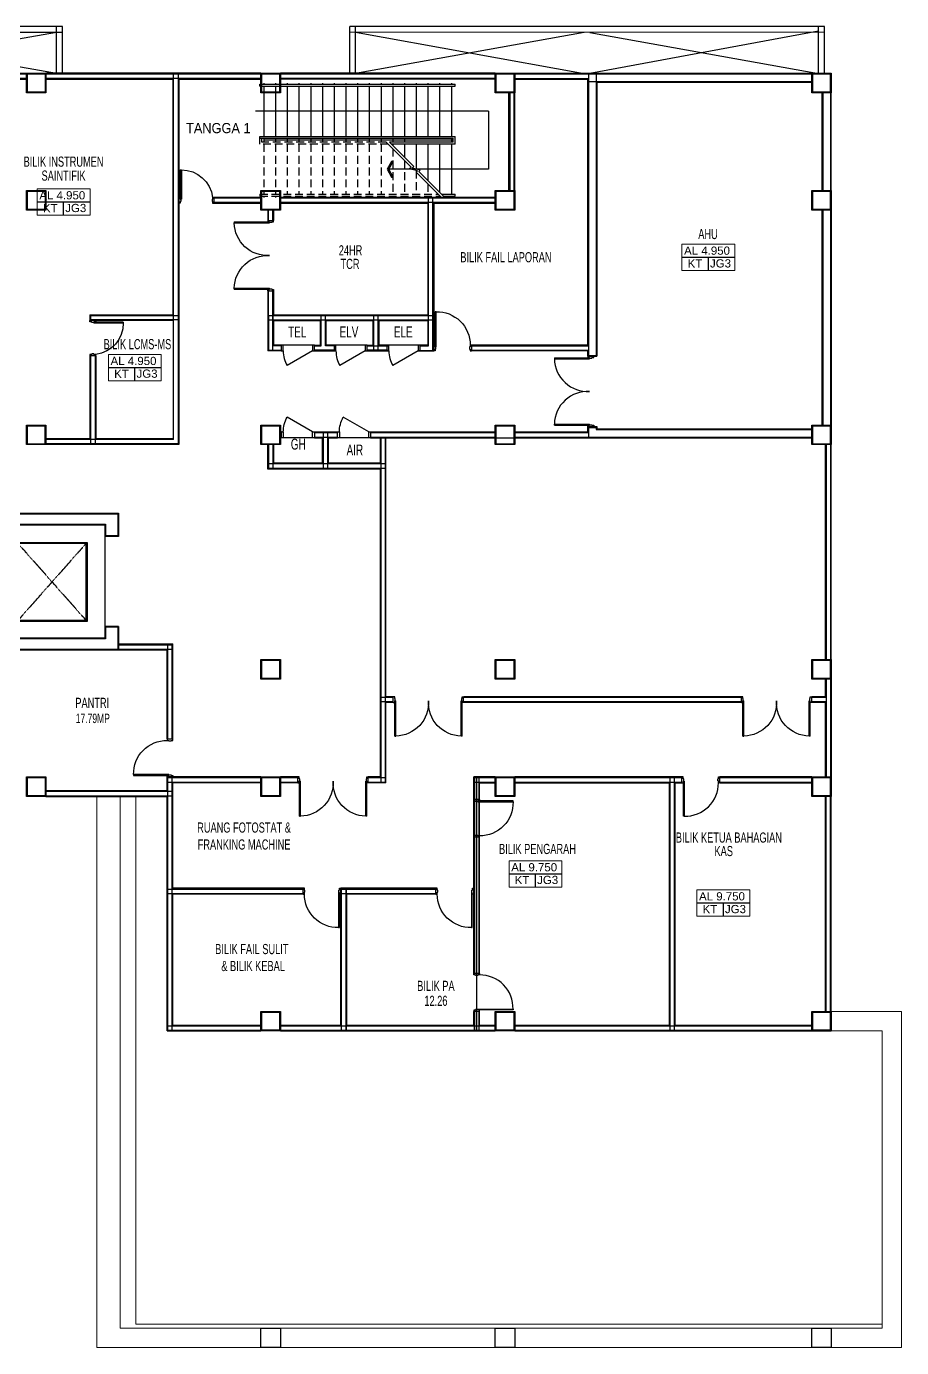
# Model space of a CAD drawing. Header units: millimetres. Extents: x 401562 to 564367, y -269451 to 12039.
# Drawn here: x 500242 to 522642, y -187115 to -153315 of the extents above; entities that cross this region are included whole.
import ezdxf

# ---------------------------------------------------------------- set-up
doc = ezdxf.new("R2010")
doc.units = ezdxf.units.MM
doc.header["$MEASUREMENT"] = 0
doc.linetypes.add('DASHDOT2', pattern=[0.5, 0.25, -0.125, 0, -0.125])
doc.linetypes.add('HIDDEN', pattern=[0.375, 0.25, -0.125])
doc.layers.add('A-FLOR-OTLN', color=6, linetype='Continuous', lineweight=9)
for name, color, linetype in [('C-door', 1, 'Continuous'), ('D1-winglass', 131, 'Continuous'), ('FITTING', 2, 'Continuous'), ('G2-text', 3, 'Continuous'), ('GRID', 9, 'Continuous'), ('Hatch-wall', 240, 'Continuous'), ('KODING', 7, 'Continuous'), ('Lift Fitting', 9, 'Continuous'), ('LIFTWALL', 3, 'Continuous'), ('LINE', 1, 'Continuous'), ('SILING', 8, 'Continuous'), ('STAIR', 7, 'Continuous'), ('TANGGA', 7, 'Continuous'), ('VPORT', 2, 'Continuous'), ('WALL', 3, 'Continuous')]:
    doc.layers.add(name, color=color, linetype=linetype)
doc.layers.get('VPORT').off()
doc.styles.add('ARIAL', font='arial.ttf', dxfattribs={"width": 0.65, "height": 1.6})
doc.styles.get("Standard").update_dxf_attribs({"font": 'arial.ttf'})

# ---------------------------------------------------------------- blocks, each defined once
blk = doc.blocks.new('P9')
at = {"layer": 'C-door', "color": 12}
for p, q in [((532183, 332523), (533083, 332523)), ((532183, 332523), (532183, 332493)), ((532183, 332493), (533083, 332493)), ((533038, 332560), (533038, 332560)), ((533038, 332560), (533188, 332560)), ((533038, 332560), (533038, 332525)), ((533038, 332525), (533085, 332525)), ((533083, 332523), (533083, 332493)), ((533085, 332525), (533085, 332510)), ((533085, 332510), (533141, 332510)), ((533141, 332525), (533188, 332525)), ((533141, 332510), (533141, 332525)), ((533188, 332525), (533188, 332560)), ((532183, 330827), (533083, 330827)), ((532183, 330797), (532183, 330827)), ((532183, 330797), (533083, 330797)), ((533038, 330760), (533038, 330795)), ((533038, 330795), (533085, 330795)), ((533038, 330760), (533038, 330760)), ((533038, 330760), (533188, 330760)), ((533083, 330797), (533083, 330827)), ((533085, 330810), (533141, 330810)), ((533085, 330795), (533085, 330810)), ((533085, 330795), (533085, 330810)), ((533141, 330810), (533141, 330795)), ((533141, 330795), (533188, 330795)), ((533188, 330795), (533188, 330760))]:
    blk.add_line(p, q, dxfattribs=at)
at = {"layer": 'Hatch-wall', "color": 1, "ltscale": 2}
for centre, start, end in [((533034, 332510), 181.13, 273.2981), ((533034, 330810), 86.7019, 178.87)]:
    blk.add_arc(centre, 851, start, end, dxfattribs=at)
blk = doc.blocks.new('900DOOR')
at = {"layer": 'C-door', "color": 12}
for p, q in [((-67, 855), (-67, 105)), ((-37, 855), (-67, 855)), ((-37, 855), (-37, 150)), ((-900, 150), (-865, 150)), ((-900, 150), (-900, 0)), ((-865, 150), (-865, 103)), ((-865, 103), (-850, 103)), ((-865, 47), (-865, 0)), ((-850, 47), (-865, 47)), ((-850, 103), (-850, 47)), ((-37, 105), (-67, 105)), ((-50, 103), (-50, 47)), ((-35, 103), (-50, 103)), ((-50, 47), (-35, 47)), ((-37, 150), (-37, 105)), ((0, 150), (-35, 150)), ((-35, 150), (-35, 103)), ((-35, 47), (-35, 0)), ((-35, 0), (0, 0)), ((0, 150), (0, 150)), ((0, 150), (0, 0)), ((-865, 0), (-900, 0))]:
    blk.add_line(p, q, dxfattribs=at)
at = {"layer": 'Hatch-wall', "color": 1, "ltscale": 2}
blk.add_arc((-72, 54), 799, 89.6306, 173.0743, dxfattribs=at)
blk = doc.blocks.new('PP')
at = {"layer": 'C-door', "color": 12}
for p, q in [((245161, -8207, 168716), (245161, -8057, 168716)), ((245196, -8057, 168716), (245161, -8057, 168716)), ((245196, -8104, 168716), (245196, -8057, 168716)), ((245211, -8104, 168716), (245196, -8104, 168716)), ((245211, -8160, 168716), (245211, -8104, 168716)), ((246081, -8160, 168715), (246081, -8104, 168715)), ((246081, -8104, 168715), (246096, -8104, 168715)), ((246096, -8057, 168715), (246131, -8057, 168715)), ((246096, -8104, 168715), (246096, -8057, 168715)), ((246131, -8207, 168715), (246131, -8057, 168715)), ((245161, -8207, 168716), (245161, -8207, 168716)), ((245161, -8207, 168716), (245196, -8207, 168716)), ((246096, -8160, 168715), (246081, -8160, 168715)), ((246096, -8207, 168715), (246096, -8160, 168715)), ((246131, -8207, 168715), (246096, -8207, 168715))]:
    blk.add_line(p, q, dxfattribs=at)
at = {"layer": 'C-door', "color": 12, "elevation": 168716}
blk.add_lwpolyline([(245222, -8162), (245222, -9062), (245198, -9062), (245198, -8162)], close=True, dxfattribs=at)
at = {"layer": 'Hatch-wall', "color": 1, "ltscale": 2}
blk.add_arc((245244, -8210, 168715), 852, 268.5062, 0.2022, dxfattribs=at)
blk = doc.blocks.new('A$C4CDB5369')
at = {"layer": 'Hatch-wall', "color": 1, "ltscale": 2}
for p, q in [((750, 750), (375, 1399)), ((750, 1550), (750, 1500)), ((900, 1550), (750, 1550)), ((750, 1500), (900, 1500)), ((900, 1500), (900, 1550)), ((900, 750), (750, 750)), ((750, 750), (750, 700)), ((750, 700), (900, 700)), ((900, 700), (900, 750))]:
    blk.add_line(p, q, dxfattribs=at)
blk.add_arc((750, 750), 750, 90, 120.0007, dxfattribs=at)
at = {"layer": 'LINE', "color": 9, "linetype": 'Continuous', "ltscale": 2000}
blk.add_line((900, 750), (900, 1500), dxfattribs=at)
blk = doc.blocks.new('A$C47EF7CED')
at = {"layer": 'GRID', "color": 9, "linetype": 'HIDDEN', "ltscale": 800}
for p, q in [((112, 1363), (112, 1513)), ((3393, 1363), (112, 1363)), ((162, 1413), (162, 1513)), ((3343, 1413), (162, 1413)), ((212, 1363), (212, 80)), ((512, 1363), (512, 80)), ((812, 1363), (812, 80)), ((1112, 1363), (1112, 80)), ((1412, 1363), (1412, 80)), ((1712, 1363), (1712, 80)), ((2012, 1363), (2012, 80)), ((2312, 1363), (2312, 80)), ((2612, 1363), (2612, 80)), ((2912, 1363), (2912, 80)), ((3212, 1363), (3212, 80)), ((3512, 1244), (3512, 80)), ((3812, 944), (3812, 80)), ((4112, 688), (4112, 80)), ((4412, 344), (4412, 80)), ((112, 80), (112, 30)), ((112, 80), (4676, 80)), ((112, 30), (4726, 30))]:
    blk.add_line(p, q, dxfattribs=at)
at = {"layer": 'LINE', "color": 1, "linetype": 'Continuous', "ltscale": 2000}
for p, q in [((112, 2895), (5112, 2895)), ((112, 2845), (112, 2895)), ((112, 2845), (5112, 2845)), ((5112, 2845), (5112, 2895)), ((112, 1513), (112, 1563)), ((112, 1563), (5112, 1563)), ((112, 1513), (5062, 1513)), ((5062, 1413), (3431, 1413)), ((5112, 1363), (3481, 1363)), ((5062, 1413), (5062, 1513)), ((5112, 1363), (5112, 1563)), ((4764, 80), (5112, 80)), ((4814, 30), (5112, 30)), ((5112, 30), (5112, 80))]:
    blk.add_line(p, q, dxfattribs=at)
at = {"layer": 'LINE', "color": 9, "linetype": 'Continuous', "ltscale": 2000}
for p, q in [((212, 2925), (212, 2895)), ((212, 2845), (212, 1563)), ((512, 2925), (512, 2895)), ((512, 2845), (512, 1563)), ((812, 2925), (812, 2895)), ((812, 2845), (812, 1563)), ((1112, 2925), (1112, 2895)), ((1112, 2845), (1112, 1563)), ((1412, 2925), (1412, 2895)), ((1412, 2845), (1412, 1563)), ((1712, 2925), (1712, 2895)), ((1712, 2845), (1712, 1563)), ((2012, 2925), (2012, 2895)), ((2012, 2845), (2012, 1563)), ((2312, 2925), (2312, 2895)), ((2312, 2845), (2312, 1563)), ((2612, 2925), (2612, 2895)), ((2612, 2845), (2612, 1563)), ((2912, 2925), (2912, 2895)), ((2912, 2845), (2912, 1563)), ((3212, 2925), (3212, 2895)), ((3212, 2845), (3212, 1563)), ((3512, 2925), (3512, 2895)), ((3512, 2845), (3512, 1563)), ((3812, 2925), (3812, 2895)), ((3812, 2845), (3812, 1563)), ((4112, 2925), (4112, 2895)), ((4112, 2845), (4112, 1563)), ((4412, 2925), (4412, 2895)), ((4412, 2845), (4412, 1563)), ((4712, 2925), (4712, 2895)), ((4712, 2845), (4712, 1563)), ((5012, 2925), (5012, 2895)), ((5012, 2845), (5012, 1563)), ((212, 1513), (212, 1413)), ((512, 1513), (512, 1413)), ((812, 1513), (812, 1413)), ((1112, 1513), (1112, 1413)), ((1412, 1513), (1412, 1413)), ((1712, 1513), (1712, 1413)), ((2012, 1513), (2012, 1413)), ((2312, 1513), (2312, 1413)), ((2612, 1513), (2612, 1413)), ((2912, 1513), (2912, 1413)), ((3212, 1513), (3212, 1413)), ((3512, 1513), (3512, 1413)), ((3512, 1363), (3512, 1332)), ((3812, 1513), (3812, 1413)), ((3812, 1363), (3812, 1032)), ((4112, 1363), (4112, 721)), ((4412, 1363), (4412, 432)), ((4712, 1363), (4712, 132)), ((5012, 1513), (5012, 1413)), ((5012, 1363), (5012, 80)), ((212, 30), (212, 0)), ((512, 30), (512, 0)), ((812, 30), (812, 0)), ((1112, 30), (1112, 0)), ((1412, 30), (1412, 0)), ((1712, 30), (1712, 0)), ((2012, 30), (2012, 0)), ((2312, 30), (2312, 0)), ((2612, 30), (2612, 0)), ((2912, 30), (2912, 0)), ((3212, 30), (3212, 0)), ((3512, 30), (3512, 0)), ((3812, 30), (3812, 0)), ((4112, 30), (4112, 0))]:
    blk.add_line(p, q, dxfattribs=at)
at = {"layer": 'LINE'}
blk.add_line((5012, 1463), (212, 1463), dxfattribs=at)
at = {"layer": 'STAIR', "color": 1}
for p, q in [((5962, 2204), (0, 2204)), ((5962, 2204), (5962, 721)), ((5962, 721), (3411, 721))]:
    blk.add_line(p, q, dxfattribs=at)
at = {"layer": 'STAIR', "color": 9, "linetype": 'Continuous'}
for points in [[(4756, 0), (4109, 647), (4144, 680), (3935, 731), (3980, 776), (3343, 1413)], [(4844, 0), (4181, 662), (4216, 696), (4007, 747), (4052, 792), (3431, 1413)]]:
    blk.add_lwpolyline(points, dxfattribs=at)
at = {"layer": 'STAIR', "color": 7}
blk.add_lwpolyline([(3526, 922), (3483, 922), (3368, 721), (3483, 521), (3526, 521), (3411, 721)], close=True, dxfattribs=at)
blk = doc.blocks.new('A$C619F5F31')
at = {"layer": 'C-door', "color": 12}
for p, q in [((0, 849, 0), (35, 849, 0)), ((0, 849, 0), (0, 699, 0)), ((35, 699, 0), (0, 699, 0)), ((35, 849, 0), (35, 802, 0)), ((35, 802, 0), (50, 802, 0)), ((35, 746, 0), (35, 699, 0)), ((50, 746, 0), (35, 746, 0)), ((50, 802, 0), (50, 746, 0)), ((920, 802), (920, 746)), ((920, 802), (935, 802)), ((920, 746), (935, 746)), ((970, 849), (935, 849)), ((935, 849), (935, 802)), ((935, 746), (935, 699)), ((935, 699), (970, 699)), ((970, 849), (970, 849)), ((970, 849), (970, 699))]:
    blk.add_line(p, q, dxfattribs=at)
blk.add_lwpolyline([(910, 804), (910, 1704), (933, 1704), (933, 804)], close=True, dxfattribs=at)
at = {"layer": 'Hatch-wall', "color": 1, "ltscale": 2}
blk.add_arc((887, 852, 0), 852, 88.5062, 180.2022, dxfattribs=at)
blk = doc.blocks.new('A$C208C13F9')
at = {"layer": 'FITTING', "color": 4}
for p, q in [((750, 725), (750, 2750)), ((750, 2750), (2550, 2750)), ((775, 750), (775, 2725)), ((775, 2725), (2525, 2725)), ((2525, 750), (2525, 2725)), ((2550, 2750), (2550, 725)), ((2550, 725), (750, 725)), ((2525, 750), (775, 750))]:
    blk.add_line(p, q, dxfattribs=at)
at = {"layer": 'Lift Fitting', "linetype": 'DASHDOT2'}
for p, q in [((775, 2725), (2525, 750)), ((2525, 2725), (775, 750))]:
    blk.add_line(p, q, dxfattribs=at)
at = {"layer": 'LIFTWALL'}
for p, q in [((18, 3482), (3332, 3482)), ((18, 3482), (18, 18)), ((3332, 3482), (3332, 2918)), ((282, 3218), (3018, 3218)), ((282, 3218), (282, 282)), ((3018, 3218), (3018, 2918)), ((3332, 2918), (3018, 2918)), ((3018, 582), (3018, 282)), ((3332, 582), (3018, 582)), ((3332, 582), (3332, 18)), ((18, 18), (3332, 18)), ((3018, 282), (282, 282))]:
    blk.add_line(p, q, dxfattribs=at)
at = {"layer": 'LINE', "color": 9, "linetype": 'Continuous', "ltscale": 2000}
for p, q in [((0, 3500), (3350, 3500)), ((0, 3500), (0, 0)), ((3350, 3500), (3350, 2900)), ((300, 3200), (3000, 3200)), ((300, 3200), (300, 300)), ((3000, 3200), (3000, 2900)), ((3350, 2900), (3000, 2900)), ((3000, 600), (3000, 300)), ((3350, 600), (3000, 600)), ((3350, 600), (3350, 0)), ((0, 0), (3350, 0)), ((3000, 300), (300, 300))]:
    blk.add_line(p, q, dxfattribs=at)

msp = doc.modelspace()

# ---------------------------------------------------------------- linework, layer by layer
at = {"layer": 'A-FLOR-OTLN', "color": 4, "linetype": 'Continuous', "ltscale": 12}
for p, q in [((502041, -173015), (502041, -187115)), ((502641, -173015), (502641, -186615)), ((503041, -173015), (503041, -186515)), ((520842, -178515), (522642, -178515)), ((522642, -178515), (522642, -187115)), ((520842, -179015), (522142, -179015)), ((522142, -179015), (522142, -186615)), ((522142, -179015), (522142, -186615)), ((522142, -186515), (503041, -186515)), ((522142, -186615), (502641, -186615)), ((522642, -187115), (502041, -187115))]:
    msp.add_line(p, q, dxfattribs=at)
at = {"layer": 'A-FLOR-OTLN', "color": 6, "linetype": 'Continuous', "ltscale": 12}
for points in [[(500267, -154540), (500718, -154540), (500718, -154990), (500267, -154990)], [(500267, -154540), (500718, -154540), (500718, -154990), (500267, -154990)], [(506267, -154540), (506718, -154540), (506718, -154990), (506267, -154990)], [(512267, -154540), (512718, -154540), (512718, -154990), (512267, -154990)], [(520366, -154540), (520817, -154540), (520817, -154990), (520366, -154990)], [(500267, -157540), (500718, -157540), (500718, -157990), (500267, -157990)], [(500267, -157540), (500718, -157540), (500718, -157990), (500267, -157990)], [(506267, -157540), (506718, -157540), (506718, -157990), (506267, -157990)], [(512266, -157540), (512717, -157540), (512717, -157990), (512266, -157990)], [(520366, -157540), (520817, -157540), (520817, -157990), (520366, -157990)], [(500266, -163540), (500717, -163540), (500717, -163990), (500266, -163990)], [(506266, -163540), (506717, -163540), (506717, -163990), (506266, -163990)], [(512267, -163540), (512718, -163540), (512718, -163990), (512267, -163990)], [(520366, -163540), (520817, -163540), (520817, -163990), (520366, -163990)], [(506267, -169540), (506718, -169540), (506718, -169990), (506267, -169990)], [(512267, -169540), (512718, -169540), (512718, -169990), (512267, -169990)], [(520366, -169540), (520817, -169540), (520817, -169990), (520366, -169990)], [(500267, -172540), (500718, -172540), (500718, -172990), (500267, -172990)], [(506266, -172540), (506717, -172540), (506717, -172990), (506266, -172990)], [(512267, -172540), (512718, -172540), (512718, -172990), (512267, -172990)], [(520366, -172540), (520817, -172540), (520817, -172990), (520366, -172990)], [(520366, -172540), (520817, -172540), (520817, -172990), (520366, -172990)], [(506266, -178540), (506717, -178540), (506717, -178990), (506266, -178990)], [(512266, -178540), (512717, -178540), (512717, -178990), (512266, -178990)], [(520366, -178540), (520817, -178540), (520817, -178990), (520366, -178990)]]:
    msp.add_lwpolyline(points, close=True, dxfattribs=at)
at = {"layer": 'GRID'}
for p, q in [((520516, -153438), (514666, -154516)), ((495162, -153466), (501012, -154515)), ((501012, -153467), (495162, -154515)), ((514517, -153467), (508666, -154516)), ((508667, -153466), (514516, -154516)), ((514666, -153467), (520516, -154516))]:
    msp.add_line(p, q, dxfattribs=at)
at = {"layer": 'Hatch-wall', "color": 1, "ltscale": 2}
for p, q in [((506765, -161468), (506765, -161618)), ((506815, -161468), (506765, -161468)), ((506815, -161618), (506815, -161468)), ((507615, -161468), (507565, -161468)), ((507565, -161468), (507565, -161618)), ((507615, -161618), (507615, -161468)), ((508115, -161468), (508115, -161618)), ((508165, -161468), (508115, -161468)), ((508165, -161618), (508165, -161468)), ((508965, -161468), (508915, -161468)), ((508915, -161468), (508915, -161618)), ((508965, -161618), (508965, -161468)), ((506765, -161618), (506815, -161618)), ((507565, -161618), (506916, -161993)), ((507565, -161618), (507615, -161618)), ((508115, -161618), (508165, -161618)), ((508915, -161618), (508266, -161993)), ((508915, -161618), (508965, -161618))]:
    msp.add_line(p, q, dxfattribs=at)
for centre in [(507565, -161618), (508915, -161618)]:
    msp.add_arc(centre, 750, 180, 210.0007, dxfattribs=at)
at = {"layer": 'KODING', "color": 1, "linetype": 'Continuous'}
for p, q in [((500519, -157806), (501870, -157806)), ((501195, -158141), (501195, -157806)), ((517021, -159222), (518372, -159222)), ((517697, -159557), (517697, -159222)), ((502343, -162044), (503693, -162044)), ((503018, -162379), (503018, -162044)), ((512597, -174996), (513948, -174996)), ((513273, -175332), (513273, -174996)), ((517404, -175741), (518755, -175741)), ((518080, -176076), (518080, -175741))]:
    msp.add_line(p, q, dxfattribs=at)
at = {"layer": 'KODING', "color": 7, "linetype": 'Continuous', "lineweight": 20}
for points in [[(501870, -158141), (501870, -157471), (500519, -157471), (500519, -158141)], [(518372, -159557), (518372, -158887), (517021, -158887), (517021, -159557)], [(503693, -162379), (503693, -161708), (502343, -161708), (502343, -162379)], [(513948, -175332), (513948, -174661), (512597, -174661), (512597, -175332)], [(518755, -176076), (518755, -175406), (517404, -175406), (517404, -176076)]]:
    msp.add_lwpolyline(points, close=True, dxfattribs=at)
at = {"layer": 'LINE', "color": 9, "linetype": 'Continuous', "ltscale": 2000}
for p, q in [((503992, -154665), (503992, -160690)), ((504142, -154665), (504142, -164015)), ((512242, -154515), (506743, -154515)), ((512242, -154665), (506743, -154665)), ((512743, -154515), (520341, -154515)), ((512743, -154665), (514611, -154665)), ((514612, -161468), (514611, -154665)), ((514842, -154745), (520341, -154745)), ((512593, -157515), (512593, -155015)), ((512743, -157515), (512743, -155015)), ((520611, -157515), (520611, -155015)), ((520843, -157515), (520842, -155015)), ((505042, -157840), (506242, -157840)), ((506743, -157840), (510517, -157840)), ((510516, -157840), (510516, -160690)), ((510666, -157840), (510666, -161618)), ((510667, -157840), (512241, -157840)), ((506417, -158015), (506417, -158277)), ((506567, -158015), (506567, -158277)), ((520612, -163515), (520612, -158015)), ((506417, -160077), (506417, -161618)), ((506567, -160077), (506567, -160690)), ((506417, -160690), (506417, -161618)), ((506567, -160690), (510517, -160690)), ((506567, -160840), (507767, -160840)), ((506567, -160840), (506567, -161468)), ((507767, -161468), (507767, -160840)), ((507917, -160840), (509117, -160840)), ((507917, -161468), (507917, -160840)), ((509117, -161468), (509117, -160840)), ((509267, -161468), (509267, -160840)), ((509267, -160840), (510517, -160840)), ((510517, -160840), (510517, -161468)), ((506765, -161468), (506567, -161468)), ((507565, -161468), (506815, -161468)), ((507615, -161468), (507767, -161468)), ((508115, -161468), (507917, -161468)), ((508915, -161468), (508165, -161468)), ((508965, -161468), (509117, -161468)), ((509467, -161468), (509267, -161468)), ((509517, -161468), (509356, -161468)), ((510517, -161468), (510267, -161468)), ((514611, -161468), (511636, -161468)), ((506767, -161618), (506417, -161618)), ((507615, -161618), (508115, -161618)), ((508965, -161618), (509467, -161618)), ((509517, -161618), (509356, -161618)), ((510667, -161618), (510267, -161618)), ((510317, -161618), (510667, -161618)), ((514611, -161618), (511636, -161618)), ((514612, -161754), (514612, -161618)), ((514612, -163690), (514612, -163554)), ((506767, -163840), (506742, -163840)), ((507617, -163690), (508202, -163690)), ((507617, -163840), (507817, -163840)), ((507817, -164490), (507817, -163840)), ((507967, -163822), (507967, -164490)), ((507967, -163840), (508202, -163840)), ((509052, -163690), (512242, -163690)), ((509052, -163840), (520341, -163840)), ((509292, -163822), (509292, -164490)), ((509442, -170465), (509442, -163822)), ((512743, -163690), (514612, -163690)), ((514842, -163610), (520341, -163610)), ((520842, -163865), (520842, -163865)), ((506417, -164640), (506417, -164015)), ((506567, -164015), (506567, -164490)), ((509292, -164640), (506417, -164640)), ((509292, -164640), (509292, -172515)), ((502248, -166364), (502248, -168664)), ((502598, -169114), (503991, -169114)), ((502598, -169264), (503841, -169264)), ((509442, -172665), (509442, -170615)), ((511692, -175365), (511692, -172515)), ((511767, -179015), (511767, -172515)), ((511842, -177545), (511842, -172666)), ((516692, -172664), (516692, -178865)), ((516842, -172664), (516842, -178865)), ((500743, -172865), (503841, -172865)), ((500743, -173015), (503841, -173015)), ((520692, -178515), (520692, -173015)), ((520842, -172865), (520842, -172865)), ((520842, -178515), (520842, -173015)), ((508292, -178865), (508292, -175365)), ((508442, -178865), (508442, -175515)), ((511692, -177545), (511692, -175515)), ((511692, -178865), (511692, -178515)), ((511842, -178865), (511842, -178515)), ((503841, -179015), (506241, -179015)), ((503991, -178865), (506241, -178865)), ((506742, -178865), (508292, -178865)), ((506742, -179015), (512241, -179015)), ((508442, -178865), (511692, -178865)), ((511842, -178865), (512241, -178865)), ((512742, -178865), (516692, -178865)), ((512742, -179015), (520842, -179015)), ((516842, -178865), (520341, -178865)), ((520692, -179015), (520692, -179015))]:
    msp.add_line(p, q, dxfattribs=at)
for points in [[(500242, -154515), (500743, -154515), (500743, -155015), (500242, -155015)], [(500242, -154515), (500743, -154515), (500743, -155015), (500242, -155015)], [(506242, -154515), (506743, -154515), (506743, -155015), (506242, -155015)], [(512242, -154515), (512743, -154515), (512743, -155015), (512242, -155015)], [(520341, -154515), (520842, -154515), (520842, -155015), (520341, -155015)], [(500242, -157515), (500743, -157515), (500743, -158015), (500242, -158015)], [(500242, -157515), (500743, -157515), (500743, -158015), (500242, -158015)], [(506242, -157515), (506743, -157515), (506743, -158015), (506242, -158015)], [(512241, -157515), (512742, -157515), (512742, -158015), (512241, -158015)], [(520341, -157515), (520842, -157515), (520842, -158015), (520341, -158015)], [(500241, -163515), (500742, -163515), (500742, -164015), (500241, -164015)], [(506241, -163515), (506742, -163515), (506742, -164015), (506241, -164015)], [(520341, -163515), (520842, -163515), (520842, -164015), (520341, -164015)], [(506242, -169515), (506743, -169515), (506743, -170015), (506242, -170015)], [(512242, -169515), (512743, -169515), (512743, -170015), (512242, -170015)], [(520341, -169515), (520842, -169515), (520842, -170015), (520341, -170015)], [(500242, -172515), (500743, -172515), (500743, -173015), (500242, -173015)], [(506241, -172515), (506742, -172515), (506742, -173015), (506241, -173015)], [(512241, -172515), (512742, -172515), (512742, -173015), (512241, -173015)], [(520341, -172515), (520842, -172515), (520842, -173015), (520341, -173015)], [(506241, -178515), (506742, -178515), (506742, -179015), (506241, -179015)], [(512241, -178515), (512742, -178515), (512742, -179015), (512241, -179015)], [(520341, -178515), (520842, -178515), (520842, -179015), (520341, -179015)], [(506241, -186615), (506742, -186615), (506742, -187115), (506241, -187115)], [(512241, -186615), (512742, -186615), (512742, -187115), (512241, -187115)], [(512241, -186615), (512742, -186615), (512742, -187115), (512241, -187115)], [(520341, -186615), (520842, -186615), (520842, -187115), (520341, -187115)], [(520341, -186615), (520842, -186615), (520842, -187115), (520341, -187115)]]:
    msp.add_lwpolyline(points, close=True, dxfattribs=at)
msp.add_lwpolyline([(512242, -164015), (512242, -163515), (512743, -163515), (512743, -164015), (512242, -164015)], dxfattribs=at)
at = {"layer": 'SILING', "color": 9}
for p, q in [((494743, -154515), (500242, -154515)), ((498265, -154665), (500242, -154665)), ((506242, -154515), (500743, -154515)), ((500743, -154665), (503992, -154665)), ((504142, -154665), (506242, -154665)), ((514842, -154745), (514842, -161754)), ((506242, -157690), (505042, -157690)), ((512241, -157690), (506743, -157690)), ((520842, -158015), (520842, -163515)), ((501866, -160690), (503992, -160690)), ((501866, -160690), (501866, -160840)), ((503992, -160840), (501866, -160840)), ((501866, -161740), (501866, -163865)), ((502016, -161740), (502016, -163865)), ((514612, -161754), (514842, -161754)), ((514612, -163554), (514842, -163554)), ((514842, -163554), (514842, -163610)), ((501866, -163865), (500742, -163865)), ((503992, -163865), (502016, -163865)), ((506767, -163690), (506742, -163690)), ((506767, -163690), (506742, -163690)), ((504142, -164015), (500742, -164015)), ((520692, -169515), (520692, -164015)), ((520842, -169515), (520842, -164015)), ((507817, -164490), (506567, -164490)), ((507817, -164490), (506567, -164490)), ((509292, -164490), (507967, -164490)), ((509292, -164490), (507967, -164490)), ((503841, -171545), (503841, -169264)), ((503991, -171545), (503991, -169114)), ((520692, -170465), (520692, -170015)), ((520842, -170015), (520842, -172515)), ((509634, -170465), (509442, -170465)), ((509634, -170615), (509442, -170615)), ((512492, -170465), (511434, -170465)), ((512492, -170615), (511434, -170615)), ((518541, -170465), (512492, -170465)), ((518541, -170615), (512492, -170615)), ((520692, -170465), (520341, -170465)), ((520692, -170615), (520341, -170615)), ((520692, -172515), (520692, -170615)), ((506241, -172515), (503841, -172515)), ((503841, -172865), (503841, -172515)), ((506241, -172665, 0), (503991, -172665, 0)), ((503991, -175365), (503991, -172665)), ((507192, -172515, 0), (506742, -172515)), ((507192, -172665, 0), (506742, -172665, 0)), ((509292, -172515, 0), (508992, -172515, 0)), ((509442, -172665, 0), (508992, -172665, 0)), ((512241, -172515), (511692, -172515)), ((511842, -172666), (512241, -172666)), ((517020, -172515), (512742, -172515)), ((512742, -172666), (516692, -172664)), ((516842, -172664), (517020, -172664)), ((520341, -172515), (517990, -172515)), ((517990, -172664), (520341, -172663)), ((503841, -179015), (503841, -173015)), ((507322, -175365), (503991, -175365)), ((510722, -175365), (508292, -175365)), ((503991, -178865), (503991, -175515)), ((507322, -175515), (503991, -175515)), ((510722, -175515), (508442, -175515)), ((506391, -179015), (506391, -179015))]:
    msp.add_line(p, q, dxfattribs=at)
at = {"layer": 'TANGGA'}
for p, q in [((501162, -153317), (477012, -153315)), ((501012, -154515), (501012, -153317)), ((501162, -154515), (501162, -153317)), ((508516, -154515), (508517, -153316)), ((520666, -153317), (508517, -153316)), ((508666, -154515), (508667, -153316)), ((520516, -154516), (520516, -153317)), ((520666, -154516), (520666, -153317)), ((501162, -153467), (477012, -153465)), ((520666, -153467), (508517, -153466))]:
    msp.add_line(p, q, dxfattribs=at)
at = {"layer": 'WALL'}
for p, q in [((500242, -154533), (494743, -154533)), ((500242, -154647), (494743, -154647)), ((506242, -154533), (500743, -154533)), ((506242, -154646), (500743, -154646)), ((504010, -163883), (504010, -154533)), ((504124, -154533), (504124, -163997)), ((512242, -154533), (506743, -154533)), ((512242, -154646), (506743, -154646)), ((520341, -154533), (512743, -154533)), ((512743, -154647), (514629, -154647)), ((514629, -154533), (514629, -161736)), ((514629, -154727), (520341, -154727)), ((514824, -154533), (514824, -161736)), ((512611, -155015), (512611, -157515)), ((512725, -157515), (512725, -155015)), ((520629, -155015), (520629, -157515)), ((520824, -155015), (520824, -157515)), ((506242, -157708), (505042, -157708)), ((506242, -157822), (505042, -157822)), ((512241, -157708), (506743, -157708)), ((512241, -157822), (506743, -157822)), ((507485, -157822), (508917, -157822)), ((510534, -161486), (510534, -157708)), ((510648, -161600), (510648, -157708)), ((506435, -158277), (506435, -158015)), ((506549, -158277), (506549, -158015)), ((520629, -158015), (520629, -163515)), ((520824, -158015), (520824, -163515)), ((506435, -161600), (506435, -160077)), ((506549, -161600), (506549, -160077)), ((501884, -160708), (504124, -160708)), ((501884, -160708), (501884, -160822)), ((504124, -160822), (501884, -160822)), ((506435, -160708), (510649, -160708)), ((506435, -160708), (506435, -161600)), ((506435, -160822), (510649, -160822)), ((506549, -160708), (506549, -161486)), ((507785, -161486), (507785, -160708)), ((507899, -161486), (507899, -160708)), ((509135, -161486), (509135, -160708)), ((509135, -161600), (509135, -160822)), ((509249, -161600), (509249, -160708)), ((506765, -161486), (506549, -161486)), ((507615, -161486), (507785, -161486)), ((508115, -161486), (507899, -161486)), ((508965, -161486), (509467, -161486)), ((509356, -161486), (509517, -161486)), ((510317, -161486), (510535, -161486)), ((510649, -161486), (510667, -161486)), ((511636, -161486), (514629, -161486)), ((501884, -161740), (501884, -163997)), ((501998, -161740), (501998, -163997)), ((506435, -161600), (506765, -161600)), ((508115, -161600), (507615, -161600)), ((509467, -161600), (508965, -161600)), ((509356, -161600), (509517, -161600)), ((511636, -161600), (514629, -161600)), ((514629, -161736), (514824, -161736)), ((514629, -163572), (514629, -163822)), ((514629, -163572), (514824, -163572)), ((514824, -163572), (514824, -163628)), ((504010, -163883), (500742, -163883)), ((506767, -163708), (506742, -163708)), ((506767, -163708), (506742, -163708)), ((506767, -163822), (506742, -163822)), ((507617, -163708), (508202, -163708)), ((507617, -163822), (508202, -163822)), ((507835, -163708), (507835, -164622)), ((507949, -163708), (507949, -164622)), ((509052, -163708), (512242, -163708)), ((509052, -163822), (512242, -163822)), ((509310, -163822), (509310, -172652)), ((509424, -163822), (509424, -172652)), ((512743, -163708), (514629, -163708)), ((512743, -163822), (520341, -163822)), ((514824, -163628), (520341, -163628)), ((520842, -163883), (520842, -163883)), ((504124, -163997), (500742, -163997)), ((506435, -164015), (506435, -164622)), ((506549, -164015), (506549, -164622)), ((520710, -164015), (520710, -169515)), ((520824, -164015), (520824, -169515)), ((509424, -164508), (506435, -164508)), ((509424, -164622), (506435, -164622)), ((502598, -169132), (503973, -169132)), ((502598, -169246), (503973, -169246)), ((503859, -171545), (503859, -169132)), ((503973, -171545), (503973, -169132)), ((520710, -170015), (520710, -172515)), ((520824, -170015), (520824, -172515)), ((509634, -170483), (509310, -170483)), ((509634, -170597), (509310, -170597)), ((512492, -170483), (511434, -170483)), ((512492, -170597), (511434, -170597)), ((518541, -170483), (512492, -170483)), ((518541, -170597), (512492, -170597)), ((520710, -170483), (520341, -170483)), ((520710, -170597), (520341, -170597)), ((503859, -178997), (503859, -172515)), ((503859, -172533, 0), (506241, -172533, 0)), ((503859, -172652, 0), (506241, -172652, 0)), ((503973, -178997), (503973, -172515)), ((506742, -172533, 0), (507192, -172533, 0)), ((506742, -172652, 0), (507192, -172652, 0)), ((508992, -172533, 0), (509424, -172533, 0)), ((508992, -172652, 0), (509424, -172652, 0)), ((511710, -172533), (511710, -177545)), ((511710, -172533), (512241, -172533)), ((511710, -177545), (511710, -172533)), ((511710, -172650), (512241, -172650)), ((511824, -172533), (511824, -177545)), ((512742, -172533), (517020, -172533)), ((512742, -172650), (517020, -172650)), ((516710, -172533), (516710, -178997)), ((516824, -172533), (516824, -178997)), ((517990, -172533), (520341, -172533)), ((517990, -172650), (520341, -172650)), ((500743, -172883), (503973, -172883)), ((500743, -172997), (503973, -172997)), ((520710, -178515), (520710, -173015)), ((520824, -178515), (520824, -173015)), ((520842, -172883), (520842, -172883)), ((503859, -175383), (507322, -175383)), ((508310, -178997), (508310, -175383)), ((508310, -175383), (510722, -175383)), ((508424, -175383), (508424, -178997)), ((508424, -178997), (508424, -175383)), ((503859, -175502), (507322, -175502)), ((508310, -175502), (510722, -175502)), ((511710, -178997), (511710, -178515)), ((511710, -178515), (511710, -178997)), ((511824, -178515), (511824, -178997)), ((503859, -178883), (506241, -178883)), ((503859, -178997), (506241, -178997)), ((506259, -179015), (506259, -179015)), ((506373, -179015), (506373, -179015)), ((506742, -178883), (512241, -178883)), ((506742, -178997), (512241, -178997)), ((512742, -178883), (520341, -178883)), ((512742, -178997), (520341, -178997)), ((520710, -179015), (520710, -179015)), ((520824, -179015), (520824, -179015))]:
    msp.add_line(p, q, dxfattribs=at)

# ---------------------------------------------------------------- block references
at = {"layer": 'A-FLOR-OTLN', "color": 6, "linetype": 'Continuous', "ltscale": 12, "xscale": -1}
msp.add_blockref('A$C619F5F31', (511636, -162317), dxfattribs=at)
at = {"layer": 'A-FLOR-OTLN', "color": 6, "linetype": 'Continuous', "ltscale": 12}
msp.add_blockref('A$C208C13F9', (499248, -169264), dxfattribs=at)
at = {"layer": 'D1-winglass', "xscale": -1}
msp.add_blockref('900DOOR', (504142, -157840), dxfattribs=at)
at = {"layer": 'D1-winglass', "xscale": -1, "rotation": 270}
msp.add_blockref('900DOOR', (501866, -160840), dxfattribs=at)
at = {"layer": 'LINE'}
msp.add_blockref('A$C47EF7CED', (506106, -157690), dxfattribs=at)
at = {"layer": 'LINE', "rotation": 90}
msp.add_blockref('A$C4CDB5369', (511017, -162368), dxfattribs=at)
at = {"layer": 'LINE', "xscale": -1, "rotation": 90}
for p in [(508317, -162940), (509752, -162940)]:
    msp.add_blockref('A$C4CDB5369', p, dxfattribs=at)
at = {"layer": 'VPORT', "color": 3, "xscale": -1}
for p, rotation in [((-26626, 172475), 180.0008576145374), ((178881, -703658), 270.0008576145373), ((187789, -703658), 270.0008576145373), ((176440, -705708, 0), 270.0008576145373)]:
    msp.add_blockref('P9', p, dxfattribs=dict(at, rotation=rotation))
at = {"layer": 'VPORT', "color": 3, "rotation": 359.9991423854626}
msp.add_blockref('P9', (-18432, -494306), dxfattribs=at)
at = {"layer": 'WALL', "color": 3, "linetype": 'Continuous', "xscale": -1}
for p, rotation in [((512048, -417676, -168715), 270), ((503635, 72070, -168716), 90)]:
    msp.add_blockref('PP', p, dxfattribs=dict(at, rotation=rotation))
at = {"layer": 'WALL', "color": 3, "linetype": 'Continuous'}
msp.add_blockref('PP', (271859, -164458), dxfattribs=at)
at = {"layer": 'WALL', "color": 3, "linetype": 'Continuous', "xscale": -1}
for p in [(753453, -167308, -168716), (756853, -167308, -168716)]:
    msp.add_blockref('PP', p, dxfattribs=at)
at = {"layer": 'WALL', "color": 3, "linetype": 'Continuous', "rotation": 90.00000000000001}
msp.add_blockref('PP', (503635, -423676, -168716), dxfattribs=at)

# ---------------------------------------------------------------- texts
at = {"layer": 'G2-text', "linetype": 'Continuous', "style": 'ARIAL', "width": 0.9}
msp.add_text('TANGGA 1', height=260, dxfattribs=at).set_placement((504327, -156046, 224242))
at = {"layer": 'G2-text', "linetype": 'Continuous', "char_height": 260, "attachment_point": 5, "style": 'ARIAL'}
for s, width, insert in [('BILIK INSTRUMEN ', 8206.96, (501193, -156776, 387324)), ('\\PSAINTIFIK', 8206.96, (501193, -156917, 387324)), ('AHU', 2912.8, (517687, -158627, 387324)), ('BILIK KETUA BAHAGIAN', 8206.96, (518222, -174068, 224242)), ('\\PKAS', 8206.96, (518089, -174197, 224242)), ('BILIK FAIL SULIT  & BILIK KEBAL', 2051.74, (506044, -177138, 224242))]:
    msp.add_mtext_dynamic_manual_height_columns(s, width=width, gutter_width=1, heights=[0], dxfattribs=dict(at, insert=insert))
at = {"layer": 'G2-text', "linetype": 'Continuous', "style": 'ARIAL'}
for s, insert, char_height, width, attachment_point in [('24HR', (508538, -159043, -91518), 260, 2912.8, 5), ('BILIK FAIL LAPORAN', (512515, -159221), 260, 2912.8, 5), ('TCR', (508525, -159392, -91518), 260, 2912.8, 5), ('TEL', (506939, -160993), 280, 3532.61, 1), ('ELV', (508257, -160991), 280, 3532.61, 1), ('ELE', (509646, -160991), 280, 3532.61, 1), ('BILIK LCMS-MS', (503083, -161445, -288527), 260, 8206.96, 5), ('GH', (507009, -164145, 159042), 280, 3532.61, 7), ('AIR', (508437, -164292, 159042), 280, 3532.61, 7), ('PANTRI', (501927, -170620, 163082), 260, 2912.8, 5), ('17.79MP', (501941, -171019, -188930), 240, 4007.21, 5), ('RUANG FOTOSTAT & FRANKING MACHINE', (505813, -174029), 260, 2733.95, 5), ('BILIK PENGARAH', (513323, -174360, 224242), 260, 8206.96, 5), ('BILIK PA', (510723, -177861, 61160), 260, 8206.96, 5), ('12.26', (510723, -178245, 61160), 260, 8206.96, 5)]:
    msp.add_mtext(s, dxfattribs=dict(at, insert=insert, char_height=char_height, width=width, attachment_point=attachment_point))
at = {"layer": 'KODING', "color": 0, "linetype": 'Continuous', "char_height": 210, "width": 1404.66, "attachment_point": 8, "line_spacing_factor": 0.798462}
for s, insert in [('AL 4.950', (501160, -157743, -103189)), ('{\\fArial|b0|i0|c0|p34;KT}', (500851, -158068, -103189)), ('{\\fArial|b0|i0|c0|p34;JG3}', (501505, -158068, -103189)), ('AL 4.950', (517662, -159159, -266271)), ('{\\fArial|b0|i0|c0|p34;KT}', (517353, -159485, -266271)), ('{\\fArial|b0|i0|c0|p34;JG3}', (518007, -159485, -266271)), ('AL 4.950', (502983, -161981, -452876)), ('{\\fArial|b0|i0|c0|p34;KT}', (502675, -162306, -452876)), ('{\\fArial|b0|i0|c0|p34;JG3}', (503329, -162306, -452876)), ('AL 9.750', (513238, -174934, 61160)), ('{\\fArial|b0|i0|c0|p34;KT}', (512929, -175259, 61160)), ('{\\fArial|b0|i0|c0|p34;JG3}', (513583, -175259, 61160)), ('AL 9.750', (518045, -175678, 61160)), ('{\\fArial|b0|i0|c0|p34;KT}', (517736, -176004, 61160)), ('{\\fArial|b0|i0|c0|p34;JG3}', (518390, -176004, 61160))]:
    msp.add_mtext(s, dxfattribs=dict(at, insert=insert))

doc.saveas('drawing.dxf')
